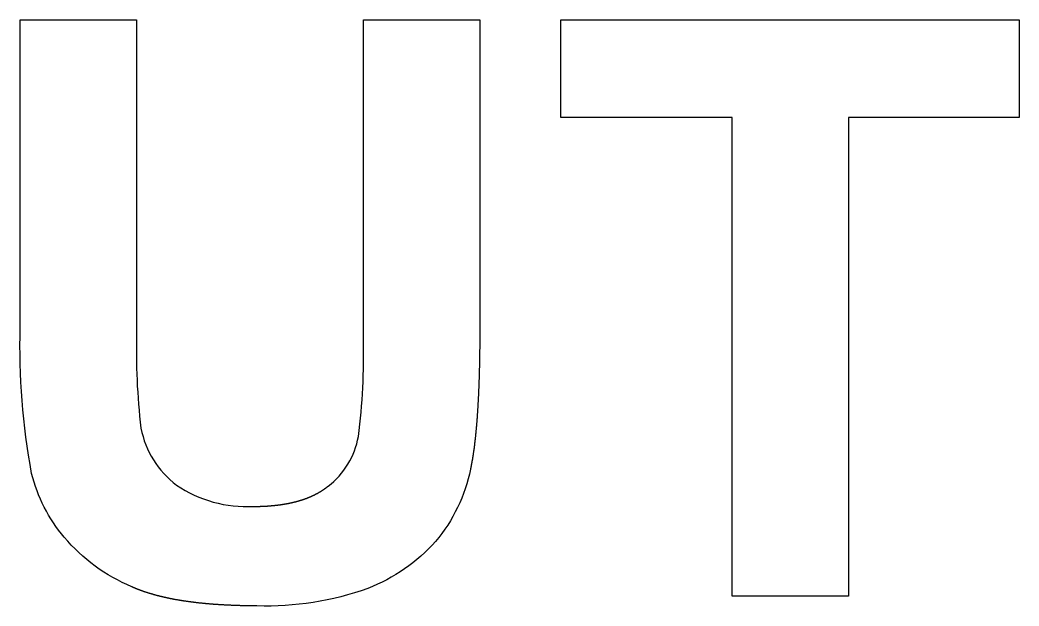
# Model space of a CAD drawing. Header units: millimetres. Extents: x -155 to 155, y -112 to 112.
# Drawn here: x 94.9 to 112.23, y -87.77 to -77.6 of the extents above; entities that cross this region are included whole.
import ezdxf

# ---------------------------------------------------------------- set-up
doc = ezdxf.new("R2010")
doc.units = ezdxf.units.MM
doc.layers.get('0').update_dxf_attribs({"lineweight": 25, "true_color": 0xffffff})

msp = doc.modelspace()

# ---------------------------------------------------------------- linework, layer by layer
at = {"flags": 128}
msp.add_lwpolyline([(94.904, -77.598), (96.924, -77.598), (96.924, -83.014, 0.037277), (96.999, -84.685, 0.185746), (97.616, -85.671, 0.165329), (98.949, -86.042), (98.956, -86.042), (98.963, -86.042), (98.97, -86.042), (98.976, -86.042), (98.983, -86.042), (98.99, -86.042), (98.996, -86.042), (99.003, -86.042), (99.009, -86.042), (99.016, -86.042), (99.023, -86.042), (99.029, -86.042), (99.036, -86.041), (99.042, -86.041), (99.049, -86.041), (99.055, -86.041), (99.062, -86.041), (99.068, -86.041), (99.075, -86.04), (99.081, -86.04), (99.088, -86.04), (99.094, -86.04), (99.1, -86.04), (99.107, -86.039), (99.113, -86.039), (99.12, -86.039), (99.126, -86.038), (99.132, -86.038), (99.139, -86.038), (99.145, -86.038), (99.151, -86.037), (99.158, -86.037), (99.164, -86.037), (99.17, -86.036), (99.177, -86.036), (99.183, -86.035), (99.189, -86.035), (99.195, -86.035), (99.202, -86.034), (99.208, -86.034), (99.214, -86.033), (99.22, -86.033), (99.226, -86.032), (99.232, -86.032), (99.239, -86.032), (99.245, -86.031), (99.251, -86.031), (99.257, -86.03), (99.263, -86.029), (99.269, -86.029), (99.275, -86.028), (99.281, -86.028), (99.287, -86.027), (99.293, -86.027), (99.299, -86.026), (99.305, -86.026), (99.311, -86.025), (99.317, -86.024), (99.323, -86.024), (99.329, -86.023), (99.335, -86.022), (99.341, -86.022), (99.347, -86.021), (99.353, -86.02), (99.359, -86.02), (99.365, -86.019), (99.37, -86.018), (99.376, -86.018), (99.382, -86.017), (99.388, -86.016), (99.394, -86.015), (99.399, -86.015), (99.405, -86.014), (99.411, -86.013), (99.417, -86.012), (99.422, -86.011), (99.428, -86.011), (99.434, -86.01), (99.44, -86.009), (99.445, -86.008), (99.451, -86.007), (99.457, -86.006), (99.462, -86.005), (99.468, -86.005), (99.474, -86.004), (99.479, -86.003), (99.485, -86.002), (99.49, -86.001), (99.496, -86), (99.502, -85.999), (99.507, -85.998), (99.513, -85.997), (99.518, -85.996), (99.524, -85.995), (99.529, -85.994), (99.535, -85.993), (99.54, -85.992), (99.546, -85.991), (99.551, -85.99), (99.556, -85.989), (99.562, -85.988), (99.567, -85.987), (99.573, -85.985), (99.578, -85.984), (99.583, -85.983), (99.589, -85.982), (99.594, -85.981), (99.599, -85.98), (99.605, -85.979), (99.61, -85.978), (99.615, -85.976), (99.621, -85.975), (99.626, -85.974), (99.631, -85.973), (99.636, -85.971), (99.642, -85.97), (99.647, -85.969), (99.652, -85.968), (99.657, -85.966), (99.662, -85.965), (99.667, -85.964), (99.673, -85.963), (99.678, -85.961), (99.683, -85.96), (99.688, -85.959), (99.693, -85.957), (99.698, -85.956), (99.703, -85.955), (99.708, -85.953), (99.713, -85.952), (99.718, -85.95), (99.723, -85.949), (99.728, -85.948), (99.733, -85.946), (99.738, -85.945), (99.743, -85.943), (99.748, -85.942), (99.753, -85.94), (99.758, -85.939), (99.763, -85.937), (99.768, -85.936), (99.773, -85.934), (99.778, -85.933), (99.783, -85.931), (99.787, -85.93), (99.792, -85.928), (99.797, -85.927), (99.802, -85.925), (99.807, -85.923), (99.811, -85.922), (99.816, -85.92), (99.821, -85.919), (99.826, -85.917), (99.83, -85.915), (99.835, -85.914), (99.84, -85.912), (99.845, -85.91), (99.849, -85.909), (99.854, -85.907), (99.859, -85.905), (99.863, -85.903), (99.868, -85.902), (99.872, -85.9), (99.877, -85.898), (99.882, -85.896), (99.886, -85.895), (99.891, -85.893), (99.895, -85.891), (99.9, -85.889), (99.904, -85.887), (99.909, -85.886), (99.913, -85.884), (99.918, -85.882), (99.922, -85.88), (99.927, -85.878), (99.931, -85.876), (99.936, -85.874), (99.94, -85.873), (99.945, -85.871), (99.949, -85.869), (99.953, -85.867), (99.958, -85.865), (99.962, -85.863), (99.966, -85.861), (99.971, -85.859), (99.975, -85.857), (99.979, -85.855), (99.984, -85.853), (99.988, -85.851), (99.992, -85.849), (99.997, -85.847), (100.001, -85.845), (100.005, -85.843), (100.009, -85.841), (100.013, -85.839), (100.018, -85.836), (100.022, -85.834), (100.026, -85.832), (100.03, -85.83), (100.034, -85.828), (100.038, -85.826), (100.043, -85.824), (100.047, -85.821), (100.051, -85.819), (100.055, -85.817), (100.059, -85.815), (100.063, -85.813), (100.067, -85.81), (100.071, -85.808), (100.075, -85.806), (100.079, -85.804), (100.083, -85.801), (100.087, -85.799), (100.091, -85.797), (100.095, -85.795), (100.099, -85.792), (100.103, -85.79), (100.107, -85.788), (100.11, -85.785), (100.114, -85.783), (100.118, -85.781), (100.122, -85.778), (100.126, -85.776), (100.13, -85.773), (100.134, -85.771), (100.137, -85.769), (100.141, -85.766), (100.145, -85.764), (100.149, -85.761), (100.152, -85.759), (100.156, -85.756), (100.16, -85.754), (100.164, -85.751), (100.167, -85.749), (100.171, -85.746), (100.175, -85.744), (100.178, -85.741), (100.182, -85.739), (100.186, -85.736), (100.189, -85.734), (100.193, -85.731), (100.196, -85.728), (100.2, -85.726), (100.204, -85.723), (100.207, -85.721), (100.211, -85.718), (100.214, -85.715), (100.218, -85.713), (100.221, -85.71), (100.225, -85.707), (100.228, -85.705), (100.232, -85.702), (100.235, -85.699), (100.239, -85.697), (100.242, -85.694), (100.245, -85.691, 0.188425), (100.771, -84.828, 0.037849), (100.859, -83.13), (100.859, -77.598), (102.879, -77.598), (102.879, -82.85), (102.879, -82.864), (102.879, -82.878), (102.878, -82.892), (102.878, -82.906), (102.878, -82.92), (102.878, -82.934), (102.878, -82.948), (102.878, -82.962), (102.878, -82.975), (102.878, -82.989), (102.878, -83.003), (102.878, -83.017), (102.878, -83.03), (102.878, -83.044), (102.878, -83.057), (102.878, -83.071), (102.878, -83.085), (102.878, -83.098), (102.878, -83.111), (102.878, -83.125), (102.877, -83.138), (102.877, -83.152), (102.877, -83.165), (102.877, -83.178), (102.877, -83.192), (102.877, -83.205), (102.877, -83.218), (102.877, -83.231), (102.876, -83.244), (102.876, -83.258), (102.876, -83.271), (102.876, -83.284), (102.876, -83.297), (102.876, -83.31), (102.875, -83.323), (102.875, -83.336), (102.875, -83.348), (102.875, -83.361), (102.875, -83.374), (102.875, -83.387), (102.874, -83.4), (102.874, -83.412), (102.874, -83.425), (102.874, -83.438), (102.873, -83.45), (102.873, -83.463), (102.873, -83.476), (102.873, -83.488), (102.873, -83.501), (102.872, -83.513), (102.872, -83.526), (102.872, -83.538), (102.871, -83.55), (102.871, -83.563), (102.871, -83.575), (102.871, -83.587), (102.87, -83.6), (102.87, -83.612), (102.87, -83.624), (102.87, -83.636), (102.869, -83.648), (102.869, -83.66), (102.869, -83.672), (102.868, -83.684), (102.868, -83.696), (102.868, -83.708), (102.867, -83.72), (102.867, -83.732), (102.867, -83.744), (102.866, -83.756), (102.866, -83.768), (102.866, -83.779), (102.865, -83.791), (102.865, -83.803), (102.864, -83.814), (102.864, -83.826), (102.864, -83.838), (102.863, -83.849), (102.863, -83.861), (102.863, -83.872), (102.862, -83.884), (102.862, -83.895), (102.861, -83.907), (102.861, -83.918), (102.86, -83.929), (102.86, -83.941), (102.86, -83.952), (102.859, -83.963), (102.859, -83.974), (102.858, -83.986), (102.858, -83.997), (102.857, -84.008), (102.857, -84.019), (102.856, -84.03), (102.856, -84.041), (102.855, -84.052), (102.855, -84.063), (102.855, -84.074), (102.854, -84.085), (102.854, -84.096), (102.853, -84.106), (102.853, -84.117), (102.852, -84.128), (102.851, -84.139), (102.851, -84.149), (102.85, -84.16), (102.85, -84.171), (102.849, -84.181), (102.849, -84.192), (102.848, -84.202), (102.848, -84.213), (102.847, -84.223), (102.847, -84.234), (102.846, -84.244), (102.845, -84.255), (102.845, -84.265), (102.844, -84.275), (102.844, -84.285), (102.843, -84.296), (102.843, -84.306), (102.842, -84.316), (102.841, -84.326), (102.841, -84.336), (102.84, -84.346), (102.839, -84.357), (102.839, -84.367), (102.838, -84.377), (102.838, -84.386), (102.837, -84.396), (102.836, -84.406), (102.836, -84.416), (102.835, -84.426), (102.834, -84.436), (102.834, -84.446), (102.833, -84.455), (102.832, -84.465), (102.832, -84.475), (102.831, -84.484), (102.83, -84.494), (102.83, -84.503), (102.829, -84.513), (102.828, -84.522), (102.827, -84.532), (102.827, -84.541), (102.826, -84.551), (102.825, -84.56), (102.825, -84.57), (102.824, -84.579), (102.823, -84.588), (102.822, -84.597), (102.822, -84.607), (102.821, -84.616), (102.82, -84.625), (102.819, -84.634), (102.818, -84.643), (102.818, -84.652), (102.817, -84.661), (102.816, -84.67), (102.815, -84.679), (102.815, -84.688), (102.814, -84.697), (102.813, -84.706), (102.812, -84.715), (102.811, -84.723), (102.811, -84.732), (102.81, -84.741), (102.809, -84.75), (102.808, -84.758), (102.807, -84.767), (102.806, -84.775), (102.805, -84.784), (102.805, -84.793), (102.804, -84.801), (102.803, -84.81), (102.802, -84.818), (102.801, -84.826), (102.8, -84.835), (102.799, -84.843), (102.798, -84.851), (102.798, -84.86), (102.797, -84.868), (102.796, -84.876), (102.795, -84.884), (102.794, -84.892), (102.793, -84.901), (102.792, -84.909), (102.791, -84.917), (102.79, -84.925), (102.789, -84.933), (102.788, -84.941), (102.787, -84.949), (102.786, -84.957), (102.785, -84.964), (102.784, -84.972), (102.784, -84.98), (102.783, -84.988), (102.782, -84.995), (102.781, -85.003), (102.78, -85.011), (102.779, -85.018), (102.778, -85.026), (102.777, -85.034), (102.776, -85.041), (102.775, -85.049), (102.774, -85.056), (102.773, -85.064), (102.771, -85.071), (102.77, -85.078), (102.769, -85.086), (102.768, -85.093), (102.767, -85.1), (102.766, -85.108), (102.765, -85.115), (102.764, -85.122), (102.763, -85.129), (102.762, -85.136), (102.761, -85.143), (102.76, -85.15), (102.759, -85.157), (102.758, -85.164), (102.757, -85.171), (102.755, -85.178), (102.754, -85.185), (102.753, -85.192), (102.752, -85.199), (102.751, -85.206), (102.75, -85.212), (102.749, -85.219), (102.748, -85.226), (102.746, -85.232), (102.745, -85.239), (102.744, -85.246), (102.743, -85.252), (102.742, -85.259), (102.741, -85.265), (102.739, -85.272), (102.738, -85.278), (102.737, -85.285), (102.736, -85.291), (102.735, -85.297), (102.733, -85.304), (102.732, -85.31), (102.731, -85.316), (102.73, -85.322), (102.729, -85.328), (102.727, -85.335), (102.726, -85.341), (102.725, -85.347), (102.724, -85.353), (102.722, -85.359), (102.721, -85.365), (102.72, -85.371), (102.719, -85.377), (102.717, -85.383), (102.716, -85.389), (102.715, -85.394, -0.125594), (102.111, -86.649, -0.118985), (100.934, -87.465, -0.095991), (99.011, -87.768), (99, -87.768), (98.989, -87.768), (98.977, -87.768), (98.966, -87.768), (98.955, -87.768), (98.944, -87.768), (98.933, -87.768), (98.922, -87.768), (98.911, -87.768), (98.9, -87.768), (98.889, -87.768), (98.878, -87.767), (98.867, -87.767), (98.856, -87.767), (98.845, -87.767), (98.834, -87.767), (98.824, -87.767), (98.813, -87.767), (98.802, -87.766), (98.791, -87.766), (98.78, -87.766), (98.77, -87.766), (98.759, -87.765), (98.748, -87.765), (98.738, -87.765), (98.727, -87.765), (98.716, -87.764), (98.706, -87.764), (98.695, -87.764), (98.685, -87.764), (98.674, -87.763), (98.664, -87.763), (98.653, -87.763), (98.643, -87.762), (98.632, -87.762), (98.622, -87.762), (98.611, -87.761), (98.601, -87.761), (98.59, -87.76), (98.58, -87.76), (98.57, -87.76), (98.559, -87.759), (98.549, -87.759), (98.539, -87.758), (98.529, -87.758), (98.518, -87.757), (98.508, -87.757), (98.498, -87.757), (98.488, -87.756), (98.478, -87.756), (98.468, -87.755), (98.457, -87.754), (98.447, -87.754), (98.437, -87.753), (98.427, -87.753), (98.417, -87.752), (98.407, -87.752), (98.397, -87.751), (98.387, -87.751), (98.377, -87.75), (98.367, -87.749), (98.358, -87.749), (98.348, -87.748), (98.338, -87.747), (98.328, -87.747), (98.318, -87.746), (98.308, -87.745), (98.299, -87.745), (98.289, -87.744), (98.279, -87.743), (98.27, -87.743), (98.26, -87.742), (98.25, -87.741), (98.241, -87.741), (98.231, -87.74), (98.221, -87.739), (98.212, -87.738), (98.202, -87.737), (98.193, -87.737), (98.183, -87.736), (98.174, -87.735), (98.164, -87.734), (98.155, -87.733), (98.145, -87.733), (98.136, -87.732), (98.127, -87.731), (98.117, -87.73), (98.108, -87.729), (98.099, -87.728), (98.089, -87.727), (98.08, -87.726), (98.071, -87.725), (98.061, -87.724), (98.052, -87.724), (98.043, -87.723), (98.034, -87.722), (98.025, -87.721), (98.016, -87.72), (98.006, -87.719), (97.997, -87.718), (97.988, -87.717), (97.979, -87.716), (97.97, -87.715), (97.961, -87.714), (97.952, -87.712), (97.943, -87.711), (97.934, -87.71), (97.925, -87.709), (97.917, -87.708), (97.908, -87.707), (97.899, -87.706), (97.89, -87.705), (97.881, -87.704), (97.872, -87.703), (97.864, -87.701), (97.855, -87.7), (97.846, -87.699), (97.837, -87.698), (97.829, -87.697), (97.82, -87.695), (97.811, -87.694), (97.803, -87.693), (97.794, -87.692), (97.786, -87.691), (97.777, -87.689), (97.768, -87.688), (97.76, -87.687), (97.751, -87.685), (97.743, -87.684), (97.735, -87.683), (97.726, -87.682), (97.718, -87.68), (97.709, -87.679), (97.701, -87.678), (97.693, -87.676), (97.684, -87.675), (97.676, -87.673), (97.668, -87.672), (97.659, -87.671), (97.651, -87.669), (97.643, -87.668), (97.635, -87.666), (97.627, -87.665), (97.618, -87.663), (97.61, -87.662), (97.602, -87.661), (97.594, -87.659), (97.586, -87.658), (97.578, -87.656), (97.57, -87.655), (97.562, -87.653), (97.554, -87.652), (97.546, -87.65), (97.538, -87.648), (97.53, -87.647), (97.522, -87.645), (97.514, -87.644), (97.506, -87.642), (97.499, -87.641), (97.491, -87.639), (97.483, -87.637), (97.475, -87.636), (97.467, -87.634), (97.46, -87.632), (97.452, -87.631), (97.444, -87.629), (97.437, -87.627), (97.429, -87.626), (97.421, -87.624), (97.414, -87.622), (97.406, -87.621), (97.399, -87.619), (97.391, -87.617), (97.383, -87.615), (97.376, -87.614), (97.368, -87.612), (97.361, -87.61), (97.354, -87.608), (97.346, -87.606), (97.339, -87.605), (97.331, -87.603), (97.324, -87.601), (97.317, -87.599), (97.309, -87.597), (97.302, -87.595), (97.295, -87.594), (97.288, -87.592), (97.28, -87.59), (97.273, -87.588), (97.266, -87.586), (97.259, -87.584), (97.252, -87.582), (97.244, -87.58), (97.237, -87.578), (97.23, -87.576), (97.223, -87.574), (97.216, -87.572), (97.209, -87.57), (97.202, -87.568), (97.195, -87.566), (97.188, -87.564), (97.181, -87.562), (97.174, -87.56), (97.168, -87.558), (97.161, -87.556), (97.154, -87.554), (97.147, -87.552), (97.14, -87.55), (97.133, -87.548), (97.127, -87.546), (97.12, -87.543), (97.113, -87.541), (97.106, -87.539), (97.1, -87.537), (97.093, -87.535), (97.086, -87.533), (97.08, -87.53), (97.073, -87.528), (97.067, -87.526), (97.06, -87.524), (97.054, -87.522), (97.047, -87.519), (97.041, -87.517), (97.034, -87.515), (97.028, -87.513), (97.021, -87.51), (97.015, -87.508), (97.008, -87.506), (97.002, -87.503), (96.996, -87.501), (96.989, -87.499), (96.983, -87.496), (96.977, -87.494), (96.971, -87.492), (96.964, -87.489), (96.958, -87.487), (96.952, -87.485), (96.946, -87.482), (96.94, -87.48), (96.933, -87.477), (96.927, -87.475), (96.921, -87.473), (96.915, -87.47), (96.909, -87.468), (96.903, -87.465), (96.897, -87.463), (96.891, -87.46), (96.885, -87.458), (96.879, -87.455), (96.873, -87.453), (96.867, -87.45), (96.862, -87.448), (96.856, -87.445), (96.85, -87.442), (96.844, -87.44), (96.838, -87.437, -0.118449), (95.668, -86.578, -0.114421), (95.102, -85.469, -0.052537), (94.904, -82.932)], format="xyb", close=True, dxfattribs=at)
msp.add_lwpolyline([(107.253, -87.598), (107.253, -79.289), (104.285, -79.289), (104.285, -77.598), (112.232, -77.598), (112.232, -79.289), (109.272, -79.289), (109.272, -87.598)], close=True, dxfattribs=at)

doc.saveas('drawing.dxf')
